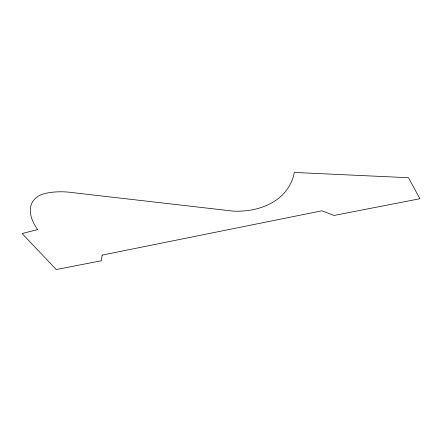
<?xml version="1.0" encoding="UTF-8"?>
<svg xmlns="http://www.w3.org/2000/svg" width="442" height="442" viewBox="0 0 442 442"><rect width="100%" height="100%" fill="white"/><g stroke="black" fill="none" stroke-linecap="round" stroke-linejoin="round"><path stroke-width="0.66" d="M102.168 255.095L101.384 260.752L56.25 269.543L22.1 233.542L37.658 229.602A48.498 27.095 30.4 0 1 44.935 193.53A86.466 47.476 28.7 0 1 74.98 192.9L233.625 211.171A82.825 58.675 25.3 0 0 294.311 172.457L408.452 177.712L419.9 198.734L334.036 215.453L321.909 210.806L102.168 255.095"/></g></svg>
